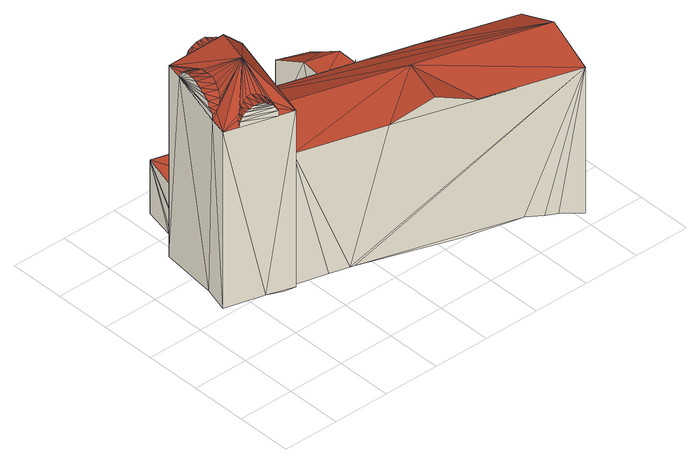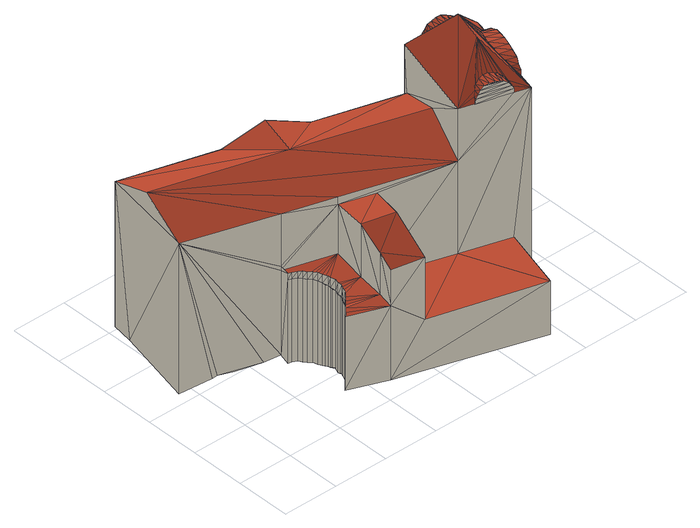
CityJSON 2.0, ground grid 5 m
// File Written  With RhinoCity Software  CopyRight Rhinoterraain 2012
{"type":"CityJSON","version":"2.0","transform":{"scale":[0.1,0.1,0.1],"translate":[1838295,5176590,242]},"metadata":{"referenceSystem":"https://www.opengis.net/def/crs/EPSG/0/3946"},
"CityObjects":{
"building1":{"type":"Building","geometry":[{"type":"MultiSurface","lod":"2","boundaries":[[[0,1,2]],[[3,4,5]],[[0,6,1]],[[0,7,8]],[[7,0,9]],[[10,0,11]],[[0,4,11]],[[9,0,10]],[[11,4,12]],[[13,4,3]],[[12,4,13]],[[0,8,14]],[[15,16,0]],[[0,17,18]],[[19,4,0]],[[0,20,17]],[[16,19,0]],[[0,18,6]],[[0,14,21]],[[0,21,22]],[[23,15,0]],[[24,25,26]],[[5,4,26]],[[27,5,26]],[[25,28,26]],[[28,27,26]],[[24,26,29]],[[0,22,20]],[[30,31,32]],[[30,32,33]],[[34,35,36]],[[34,37,35]],[[4,38,39]],[[26,37,34]],[[40,41,42]],[[35,31,30]],[[43,44,38]],[[45,46,32]],[[31,45,32]],[[42,43,38]],[[47,40,4]],[[4,40,38]],[[40,42,38]],[[48,37,26]],[[49,40,47]],[[36,35,50]],[[4,39,51]],[[4,51,48]],[[4,48,26]],[[50,35,30]],[[52,12,13,53]],[[54,11,12,52]],[[53,13,3,55]],[[56,10,11,54]],[[57,9,10,56]],[[58,7,9,57]],[[7,58,59,8]],[[55,3,5,60]],[[60,5,27,61]],[[61,27,28,62]],[[62,28,25,63]],[[8,59,64,14]],[[14,64,65,21]],[[22,66,67,20]],[[20,67,68,17]],[[17,68,69,18]],[[18,69,70,71]],[[21,65,66,22]],[[6,70,72,1]],[[1,72,73,2]],[[63,25,24,74]],[[74,24,29,75]],[[47,49,4]],[[4,49,76]],[[49,77,76]],[[76,77,78]],[[78,77,79]],[[77,80,79]],[[79,80,81]],[[80,82,81]],[[42,43,44]],[[42,44,83]],[[84,42,83]],[[85,84,83]],[[86,85,83]],[[84,41,42]],[[45,46,87]],[[31,45,87]],[[35,31,87]],[[48,35,87]],[[51,48,87]],[[88,51,87]],[[89,51,88]],[[89,39,51]],[[89,38,39]],[[90,88,87]],[[48,37,35]],[[87,46,32]],[[87,32,91]],[[32,33,91]],[[41,84,92]],[[41,92,40]],[[40,92,93]],[[40,93,49]],[[49,93,77]],[[83,89,81]],[[83,44,89]],[[44,38,89]],[[89,94,81]],[[94,79,81]],[[36,34,50]],[[50,34,91]],[[30,50,91]],[[33,30,91]],[[34,26,91]],[[26,95,91]],[[95,96,91]],[[96,97,91]],[[23,98,0]],[[98,99,0]],[[0,99,100]],[[99,101,100]],[[100,101,102]],[[78,79,103]],[[103,79,104]],[[104,79,105]],[[105,79,106]],[[0,100,2]],[[2,100,73]],[[103,104,107]],[[103,107,99]],[[99,107,101]],[[4,76,98]],[[19,4,98]],[[16,19,98]],[[15,16,98]],[[23,15,98]],[[108,105,95]],[[95,105,96]],[[96,105,97]],[[105,106,97]],[[105,108,109]],[[105,109,110]],[[110,109,111]],[[110,111,112]],[[112,111,100]],[[112,100,102]],[[96,95,113]],[[95,26,113]],[[26,29,113]],[[29,75,113]],[[114,87,91]],[[73,70,115]],[[70,116,115]],[[68,117,116]],[[70,68,116]],[[67,118,117]],[[68,67,117]],[[66,119,118]],[[67,66,118]],[[65,120,119]],[[66,65,119]],[[121,85,86]],[[122,121,86]],[[123,121,122]],[[124,123,122]],[[125,123,124]],[[126,125,124]],[[127,125,126]],[[128,127,126]],[[129,127,128]],[[130,129,128]],[[131,129,130]],[[92,132,133]],[[92,133,93]],[[133,134,93]],[[134,135,93]],[[135,136,93]],[[136,137,93]],[[137,138,93]],[[138,139,93]],[[139,140,93]],[[140,141,93]],[[141,142,93]],[[142,143,93]],[[80,144,82]],[[144,145,82]],[[144,146,145]],[[146,147,145]],[[146,148,147]],[[148,149,147]],[[148,150,149]],[[150,151,149]],[[150,152,151]],[[152,153,151]],[[152,154,153]],[[59,155,120]],[[65,59,120]],[[156,88,90]],[[58,157,155]],[[59,58,155]],[[157,56,158]],[[157,58,56]],[[158,54,159]],[[158,56,54]],[[159,53,160]],[[159,54,53]],[[160,55,161]],[[160,53,55]],[[161,60,162]],[[161,55,60]],[[162,61,163]],[[162,60,61]],[[163,61,62]],[[163,62,164]],[[164,62,63]],[[164,63,165]],[[165,63,74]],[[165,74,166]],[[166,74,75]],[[166,75,113]],[[122,86,167]],[[124,122,167]],[[168,124,167]],[[168,167,83]],[[167,86,83]],[[169,168,83]],[[84,170,169]],[[84,171,170]],[[84,85,171]],[[169,172,168]],[[169,173,172]],[[169,174,173]],[[175,174,169]],[[176,175,169]],[[177,176,169]],[[178,177,169]],[[170,178,169]],[[169,83,81]],[[179,169,81]],[[180,179,81]],[[181,180,81]],[[82,181,81]],[[182,77,183]],[[77,182,80]],[[183,77,179]],[[184,183,179]],[[185,184,179]],[[186,185,179]],[[186,179,187]],[[187,179,188]],[[188,179,189]],[[189,179,190]],[[190,179,180]],[[145,181,82]],[[147,181,145]],[[147,180,181]],[[149,180,147]],[[149,190,180]],[[151,190,149]],[[151,189,190]],[[153,189,151]],[[153,188,189]],[[154,188,153]],[[154,187,188]],[[152,187,154]],[[152,186,187]],[[150,186,152]],[[150,185,186]],[[148,185,150]],[[148,184,185]],[[183,184,148]],[[146,183,148]],[[182,183,146]],[[144,182,146]],[[80,182,144]],[[80,182,82]],[[182,181,82]],[[182,183,181]],[[183,180,181]],[[77,169,179]],[[77,191,169]],[[191,192,169]],[[93,192,191]],[[193,93,191]],[[77,193,191]],[[77,194,193]],[[77,195,194]],[[93,195,77]],[[195,93,194]],[[194,93,193]],[[193,141,191]],[[141,140,191]],[[140,196,191]],[[140,139,196]],[[196,192,191]],[[139,197,196]],[[139,138,197]],[[138,198,197]],[[138,137,198]],[[137,199,198]],[[137,136,199]],[[136,200,199]],[[136,135,200]],[[135,201,200]],[[135,134,201]],[[134,202,201]],[[134,133,202]],[[133,203,202]],[[133,132,203]],[[92,132,202]],[[132,203,202]],[[132,84,203]],[[92,84,132]],[[203,84,169]],[[202,203,169]],[[201,202,169]],[[200,201,169]],[[199,200,169]],[[198,199,169]],[[197,198,169]],[[196,197,169]],[[192,196,169]],[[93,196,192]],[[93,197,196]],[[93,198,197]],[[93,199,198]],[[200,199,93]],[[201,200,93]],[[202,201,93]],[[92,202,93]],[[85,121,171]],[[171,121,170]],[[121,123,170]],[[170,123,178]],[[123,125,178]],[[178,125,127]],[[178,127,177]],[[177,127,129]],[[177,129,176]],[[176,129,131]],[[176,131,175]],[[175,131,130]],[[175,130,174]],[[174,130,128]],[[174,128,173]],[[173,128,126]],[[173,126,172]],[[172,126,168]],[[126,124,168]],[[194,142,193]],[[142,141,193]],[[143,142,194]],[[195,143,194]],[[93,143,195]],[[184,190,180]],[[183,184,180]],[[184,185,190]],[[185,189,190]],[[185,186,189]],[[186,188,189]],[[186,187,188]],[[204,156,90]],[[204,90,87]],[[204,87,114]],[[79,204,114]],[[79,94,204]],[[94,89,204]],[[89,88,204]],[[88,156,204]],[[106,79,114]],[[97,106,114]],[[97,114,91]],[[107,110,112]],[[101,107,112]],[[101,112,102]],[[107,104,110]],[[104,105,110]],[[98,76,78]],[[98,78,99]],[[78,103,99]],[[56,109,54]],[[58,109,56]],[[109,58,59]],[[109,59,65]],[[111,109,65]],[[111,65,66]],[[111,66,67]],[[111,67,68]],[[100,111,68]],[[100,68,70]],[[100,70,73]],[[109,108,54]],[[54,108,53]],[[53,108,55]],[[55,108,60]],[[60,108,61]],[[61,108,62]],[[62,108,95]],[[63,62,95]],[[74,63,95]]],"semantics":{"surfaces":[{"type":"GroundSurface"},{"type":"WallSurface"},{"type":"RoofSurface"}],"values":[0,0,0,0,0,0,0,0,0,0,0,0,0,0,0,0,0,0,0,0,0,0,0,0,0,0,0,0,0,0,0,0,0,0,0,0,0,0,0,0,0,0,0,0,0,0,0,0,0,0,1,1,1,1,1,1,1,1,1,1,1,1,1,1,1,1,1,1,1,1,1,1,1,1,1,1,1,1,1,1,1,1,1,1,1,1,1,1,1,1,1,1,1,1,1,1,1,1,1,1,1,1,1,1,1,1,1,1,1,1,1,1,1,1,1,1,1,1,1,1,1,1,1,1,1,1,1,1,1,1,1,1,1,1,1,1,1,1,1,1,1,1,1,1,1,1,1,1,1,1,1,1,1,1,1,1,1,1,1,1,1,1,1,1,1,1,1,1,1,1,1,1,1,1,1,1,1,1,1,1,1,1,1,1,1,1,1,1,1,1,1,1,1,1,1,1,1,1,1,1,1,1,1,1,1,1,1,1,1,1,1,1,1,1,1,1,1,1,1,1,1,2,2,2,2,2,2,2,2,2,2,2,2,2,2,2,2,2,2,2,2,2,2,2,2,2,2,2,2,2,2,2,2,2,2,2,2,2,2,2,2,2,2,2,2,2,2,2,2,2,2,2,2,2,2,2,2,2,2,2,2,2,2,2,2,2,2,2,2,2,2,2,2,2,2,2,2,2,2,2,2,2,2,2,2,2,2,2,2,2,2,2,2,2,2,2,2,2,2,2,2,2,2,2,2,2,2,2,2,2,2,2,2,2,2,2,2,2,2,2,2,2,2,2,2,2,2,2,2,2,2,2,2,2,2,2,2,2,2,2,2,2,2,2,2,2,2,2,2,2,2,2,2,2,2,2,2,2,2,2,2,2,2,2,2,2,2,2,2,2,2,2,2,2,2,2,2,2,2,2,2]}}]}
},
"vertices":[
[190,189,10],[222,175,10],[224,176,10],[216,137,8],[47,167,13],[218,134,9],[221,173,11],[212,152,11],[213,156,10],[213,150,11],[213,148,10],[213,145,9],[214,143,9],[215,141,9],[213,158,10],[55,195,9],[53,189,9],[218,170,11],[220,172,10],[47,168,13],[216,167,11],[213,160,11],[215,164,12],[63,225,7],[230,124,10],[226,126,10],[231,113,11],[221,131,9],[223,128,9],[233,123,10],[285,97,8],[267,14,20],[302,24,11],[311,89,2],[245,109,9],[251,19,24],[267,102,8],[200,33,23],[68,72,25],[96,64,26],[15,107,27],[9,85,26],[43,75,27],[57,71,25],[67,68,26],[278,11,18],[299,5,11],[40,169,13],[117,58,26],[33,171,13],[281,98,9],[113,59,26],[214,143,85],[215,141,86],[213,145,85],[216,137,86],[213,148,85],[213,150,84],[212,152,84],[213,156,83],[218,134,87],[221,131,87],[223,128,87],[226,126,88],[213,158,83],[213,160,83],[215,164,82],[216,167,81],[218,170,81],[220,172,80],[221,173,80],[221,173,10],[222,175,80],[224,176,79],[230,124,88],[233,123,88],[47,167,57],[33,171,192],[91,154,57],[91,154,143],[47,167,192],[91,154,192],[78,158,192],[67,68,191],[9,85,191],[22,81,191],[53,72,191],[299,5,147],[144,50,148],[68,72,148],[215,29,147],[311,89,143],[13,101,191],[29,155,192],[79,112,163],[231,113,90],[231,113,94],[231,113,143],[63,225,57],[163,197,57],[190,189,79],[163,197,115],[190,189,113],[155,135,57],[155,135,136],[186,126,136],[186,126,143],[159,161,135],[186,126,90],[188,154,85],[188,154,135],[189,176,82],[189,176,121],[233,123,94],[305,46,163],[224,176,95],[221,173,94],[218,170,94],[216,167,94],[215,164,94],[213,160,94],[23,81,196],[53,72,196],[24,80,200],[51,73,200],[27,80,203],[49,73,203],[30,79,205],[45,74,205],[34,78,207],[42,75,207],[38,76,208],[13,101,192],[14,102,196],[14,105,200],[16,109,203],[17,115,206],[19,121,207],[21,128,208],[23,135,207],[25,141,206],[26,147,203],[28,151,200],[28,154,196],[47,167,196],[77,158,196],[49,167,200],[75,159,200],[51,166,203],[73,159,203],[55,165,206],[70,160,206],[58,164,207],[66,161,207],[62,163,208],[213,156,94],[180,39,162],[212,152,94],[213,148,94],[213,145,94],[215,141,94],[216,137,94],[218,134,94],[221,131,94],[223,128,94],[226,126,94],[230,124,94],[54,75,196],[53,79,200],[47,105,230],[26,86,200],[23,84,196],[51,82,203],[49,85,205],[45,87,207],[41,89,208],[37,90,207],[33,89,205],[29,88,203],[55,135,230],[74,153,200],[76,155,196],[46,164,196],[47,161,200],[49,158,203],[52,155,206],[55,153,207],[59,151,208],[63,150,207],[67,150,206],[71,151,203],[36,138,206],[36,136,206],[35,144,203],[34,149,200],[32,153,196],[35,131,207],[34,124,208],[31,117,207],[28,111,206],[25,106,203],[21,103,200],[18,102,197],[17,101,196],[191,79,163]
]}
